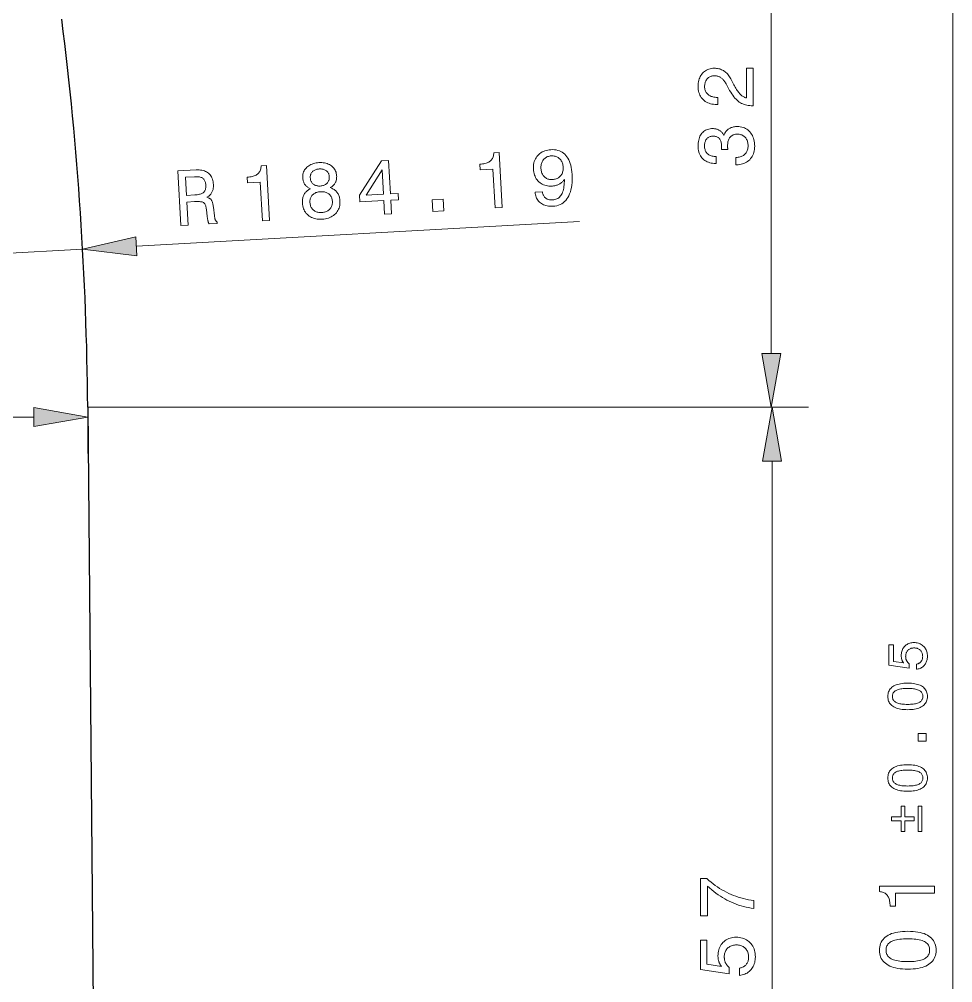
# Model space of a CAD drawing. Extents: x 0 to 297, y 0 to 529.
# Drawn here: x 161.1 to 212.4, y 239.3 to 292.1 of the extents above; entities that cross this region are included whole.
import ezdxf

# ---------------------------------------------------------------- set-up
doc = ezdxf.new("R2010")
doc.units = 0

msp = doc.modelspace()

# ---------------------------------------------------------------- linework, layer by layer
at = {"color": 7, "lineweight": 13}
for p, q in [((212.369, 149.806), (212.369, 344.897)), ((202.412, 273.806), (202.412, 299.897)), ((167.565, 279.691), (191.885, 281.052)), ((164.896, 270.852), (204.45, 270.852)), ((164.896, 270.852), (204.412, 270.852)), ((135.25, 270.311), (161.941, 270.311)), ((202.45, 216.806), (202.45, 267.897))]:
    msp.add_line(p, q, dxfattribs=at)
at = {"color": 7, "lineweight": 13, "ltscale": 0.25}
msp.add_line((154.631, 278.967), (164.615, 279.526), dxfattribs=at)
at = {"color": 7, "lineweight": 13, "ltscale": 0.063522}
msp.add_line((164.896, 270.852), (164.896, 268.311), dxfattribs=at)
at = {"color": 7, "lineweight": 30}
msp.add_line((164.896, 270.852), (165.396, 213.852), dxfattribs=at)
at = {"color": 7, "lineweight": 13}
for points in [[(201.412, 287.397), (201.399, 287.397), (201.312, 287.399), (201.227, 287.405), (201.145, 287.416), (201.067, 287.43), (200.991, 287.449), (200.918, 287.472), (200.848, 287.498), (200.781, 287.529), (200.717, 287.565), (200.656, 287.604), (200.596, 287.648), (200.537, 287.7), (200.477, 287.758), (200.418, 287.822), (200.359, 287.894), (200.3, 287.972), (200.241, 288.056), (200.182, 288.148), (200.123, 288.245), (200.065, 288.35), (199.925, 288.605), (199.9, 288.65), (199.874, 288.692), (199.848, 288.732), (199.821, 288.769), (199.793, 288.804), (199.765, 288.836), (199.736, 288.866), (199.707, 288.893), (199.677, 288.918), (199.646, 288.94), (199.615, 288.96), (199.582, 288.978), (199.548, 288.994), (199.513, 289.008), (199.478, 289.019), (199.441, 289.029), (199.403, 289.036), (199.364, 289.042), (199.324, 289.045), (199.282, 289.046), (199.236, 289.044), (199.191, 289.039), (199.148, 289.031), (199.106, 289.02), (199.067, 289.005), (199.03, 288.987), (198.994, 288.966), (198.96, 288.941), (198.928, 288.913), (198.898, 288.882), (198.87, 288.849), (198.845, 288.813), (198.823, 288.774), (198.804, 288.734), (198.788, 288.691), (198.775, 288.647), (198.764, 288.599), (198.757, 288.55), (198.753, 288.499), (198.751, 288.445), (198.753, 288.392), (198.759, 288.341), (198.768, 288.292), (198.781, 288.246), (198.797, 288.202), (198.818, 288.16), (198.842, 288.121), (198.87, 288.083), (198.901, 288.049), (198.937, 288.016), (198.975, 287.986), (199.016, 287.959), (199.06, 287.936), (199.107, 287.915), (199.157, 287.898), (199.209, 287.884), (199.265, 287.873), (199.323, 287.865), (199.383, 287.86), (199.447, 287.859), (199.483, 287.859), (199.483, 287.467), (199.422, 287.467), (199.329, 287.469), (199.24, 287.478), (199.155, 287.491), (199.074, 287.51), (198.996, 287.534), (198.923, 287.564), (198.854, 287.599), (198.789, 287.639), (198.727, 287.685), (198.67, 287.737), (198.617, 287.792), (198.57, 287.852), (198.529, 287.916), (198.493, 287.983), (198.462, 288.054), (198.437, 288.129), (198.418, 288.208), (198.404, 288.291), (198.395, 288.378), (198.393, 288.468), (198.395, 288.555), (198.403, 288.638), (198.415, 288.719), (198.432, 288.795), (198.454, 288.868), (198.482, 288.938), (198.514, 289.005), (198.551, 289.068), (198.592, 289.128), (198.639, 289.184), (198.69, 289.236), (198.744, 289.282), (198.801, 289.323), (198.861, 289.359), (198.924, 289.389), (198.991, 289.413), (199.06, 289.432), (199.133, 289.446), (199.208, 289.454), (199.287, 289.457), (199.348, 289.455), (199.407, 289.451), (199.466, 289.443), (199.522, 289.431), (199.577, 289.417), (199.631, 289.399), (199.683, 289.378), (199.733, 289.354), (199.782, 289.327), (199.829, 289.297), (199.875, 289.263), (199.92, 289.226), (199.964, 289.185), (200.006, 289.142), (200.047, 289.094), (200.087, 289.044), (200.125, 288.99), (200.162, 288.932), (200.198, 288.872), (200.233, 288.808), (200.362, 288.555), (200.399, 288.485), (200.435, 288.419), (200.471, 288.357), (200.506, 288.299), (200.54, 288.245), (200.574, 288.195), (200.607, 288.15), (200.639, 288.108), (200.67, 288.07), (200.701, 288.037), (200.732, 288.007), (200.763, 287.978), (200.796, 287.952), (200.828, 287.928), (200.862, 287.907), (200.896, 287.887), (200.931, 287.869), (200.967, 287.854), (201.003, 287.841), (201.041, 287.829), (201.041, 289.457), (201.412, 289.457)], [(200.471, 284.163), (200.471, 284.562), (200.533, 284.565), (200.592, 284.571), (200.648, 284.58), (200.702, 284.592), (200.752, 284.608), (200.8, 284.627), (200.844, 284.65), (200.886, 284.675), (200.925, 284.704), (200.962, 284.736), (200.995, 284.77), (201.024, 284.808), (201.05, 284.848), (201.073, 284.891), (201.092, 284.937), (201.108, 284.985), (201.12, 285.036), (201.129, 285.089), (201.134, 285.146), (201.135, 285.205), (201.134, 285.262), (201.129, 285.318), (201.121, 285.37), (201.11, 285.421), (201.096, 285.468), (201.079, 285.514), (201.058, 285.556), (201.034, 285.597), (201.007, 285.634), (200.977, 285.669), (200.945, 285.702), (200.909, 285.731), (200.872, 285.756), (200.832, 285.778), (200.79, 285.797), (200.745, 285.812), (200.698, 285.824), (200.649, 285.832), (200.597, 285.838), (200.543, 285.839), (200.494, 285.838), (200.447, 285.833), (200.403, 285.824), (200.36, 285.812), (200.32, 285.797), (200.282, 285.779), (200.246, 285.757), (200.213, 285.732), (200.181, 285.703), (200.152, 285.672), (200.125, 285.637), (200.102, 285.599), (200.081, 285.559), (200.062, 285.516), (200.047, 285.47), (200.034, 285.422), (200.024, 285.37), (200.017, 285.316), (200.013, 285.26), (200.012, 285.2), (200.012, 285.192), (200.012, 285.183), (200.012, 285.175), (200.012, 285.166), (200.012, 285.157), (200.013, 285.148), (200.013, 285.139), (200.013, 285.13), (200.014, 285.121), (200.014, 285.112), (200.014, 285.102), (200.015, 285.092), (200.015, 285.081), (200.016, 285.07), (200.017, 285.058), (200.017, 285.046), (200.018, 285.032), (200.019, 285.019), (200.019, 285.004), (200.02, 284.99), (199.681, 284.99), (199.681, 284.999), (199.682, 285.008), (199.682, 285.017), (199.682, 285.026), (199.683, 285.035), (199.683, 285.044), (199.683, 285.052), (199.684, 285.061), (199.684, 285.07), (199.684, 285.078), (199.684, 285.087), (199.684, 285.095), (199.685, 285.103), (199.685, 285.111), (199.685, 285.119), (199.685, 285.126), (199.685, 285.134), (199.685, 285.142), (199.685, 285.149), (199.685, 285.156), (199.684, 285.213), (199.68, 285.266), (199.675, 285.317), (199.667, 285.365), (199.656, 285.409), (199.644, 285.451), (199.629, 285.49), (199.612, 285.525), (199.592, 285.558), (199.57, 285.587), (199.546, 285.614), (199.519, 285.638), (199.49, 285.659), (199.459, 285.677), (199.425, 285.692), (199.389, 285.705), (199.35, 285.715), (199.309, 285.722), (199.265, 285.726), (199.219, 285.727), (199.175, 285.726), (199.132, 285.722), (199.092, 285.715), (199.054, 285.706), (199.018, 285.693), (198.984, 285.679), (198.952, 285.661), (198.922, 285.64), (198.895, 285.617), (198.869, 285.591), (198.846, 285.563), (198.825, 285.532), (198.807, 285.499), (198.791, 285.464), (198.777, 285.426), (198.766, 285.385), (198.758, 285.343), (198.752, 285.298), (198.748, 285.25), (198.747, 285.2), (198.749, 285.144), (198.753, 285.091), (198.761, 285.041), (198.773, 284.993), (198.787, 284.948), (198.805, 284.906), (198.826, 284.867), (198.851, 284.83), (198.878, 284.796), (198.909, 284.765), (198.943, 284.737), (198.98, 284.712), (199.02, 284.689), (199.063, 284.67), (199.109, 284.654), (199.159, 284.64), (199.211, 284.63), (199.266, 284.622), (199.324, 284.618), (199.386, 284.616), (199.386, 284.233), (199.356, 284.233), (199.27, 284.235), (199.187, 284.243), (199.108, 284.256), (199.032, 284.274), (198.96, 284.297), (198.892, 284.325), (198.827, 284.358), (198.766, 284.397), (198.708, 284.44), (198.654, 284.489), (198.604, 284.542), (198.56, 284.598), (198.521, 284.659), (198.487, 284.722), (198.458, 284.79), (198.435, 284.86), (198.416, 284.935), (198.403, 285.013), (198.395, 285.094), (198.393, 285.179), (198.395, 285.269), (198.401, 285.355), (198.412, 285.436), (198.427, 285.514), (198.446, 285.587), (198.469, 285.656), (198.497, 285.722), (198.529, 285.782), (198.565, 285.839), (198.606, 285.892), (198.65, 285.94), (198.698, 285.983), (198.749, 286.021), (198.803, 286.054), (198.861, 286.082), (198.922, 286.104), (198.986, 286.122), (199.054, 286.135), (199.126, 286.142), (199.2, 286.145), (199.243, 286.144), (199.284, 286.141), (199.325, 286.136), (199.364, 286.13), (199.401, 286.121), (199.438, 286.11), (199.473, 286.098), (199.507, 286.083), (199.54, 286.067), (199.571, 286.049), (199.601, 286.029), (199.63, 286.007), (199.657, 285.983), (199.683, 285.958), (199.707, 285.93), (199.729, 285.901), (199.751, 285.87), (199.77, 285.837), (199.788, 285.802), (199.805, 285.765), (199.824, 285.813), (199.845, 285.858), (199.867, 285.9), (199.892, 285.941), (199.919, 285.979), (199.947, 286.014), (199.978, 286.048), (200.01, 286.078), (200.045, 286.107), (200.081, 286.133), (200.12, 286.157), (200.16, 286.178), (200.202, 286.197), (200.245, 286.214), (200.291, 286.227), (200.338, 286.239), (200.386, 286.247), (200.437, 286.254), (200.489, 286.257), (200.543, 286.259), (200.628, 286.256), (200.709, 286.247), (200.787, 286.232), (200.862, 286.212), (200.933, 286.185), (201, 286.152), (201.064, 286.114), (201.125, 286.07), (201.183, 286.02), (201.237, 285.964), (201.286, 285.903), (201.331, 285.838), (201.37, 285.769), (201.404, 285.696), (201.433, 285.62), (201.456, 285.54), (201.475, 285.455), (201.488, 285.367), (201.495, 285.275), (201.498, 285.179), (201.495, 285.088), (201.487, 285.001), (201.474, 284.918), (201.455, 284.838), (201.43, 284.762), (201.4, 284.69), (201.365, 284.622), (201.324, 284.557), (201.278, 284.496), (201.226, 284.439), (201.17, 284.387), (201.11, 284.34), (201.047, 284.298), (200.98, 284.263), (200.909, 284.232), (200.835, 284.207), (200.757, 284.188), (200.675, 284.174), (200.59, 284.166), (200.501, 284.163)], [(189.449, 282.66), (189.845, 282.682), (189.85, 282.639), (189.859, 282.597), (189.87, 282.557), (189.883, 282.52), (189.899, 282.484), (189.918, 282.451), (189.939, 282.42), (189.962, 282.391), (189.988, 282.364), (190.017, 282.339), (190.048, 282.317), (190.08, 282.297), (190.115, 282.28), (190.151, 282.266), (190.19, 282.254), (190.23, 282.245), (190.272, 282.238), (190.316, 282.235), (190.362, 282.233), (190.41, 282.235), (190.474, 282.241), (190.535, 282.253), (190.592, 282.269), (190.646, 282.291), (190.696, 282.318), (190.743, 282.35), (190.787, 282.388), (190.828, 282.43), (190.865, 282.478), (190.898, 282.531), (190.929, 282.59), (190.956, 282.653), (190.98, 282.723), (191, 282.797), (191.018, 282.878), (191.032, 282.963), (191.043, 283.054), (191.051, 283.151), (191.055, 283.253), (191.057, 283.36), (191.033, 283.327), (191.007, 283.295), (190.981, 283.265), (190.954, 283.236), (190.925, 283.208), (190.895, 283.183), (190.864, 283.158), (190.831, 283.136), (190.798, 283.115), (190.763, 283.095), (190.728, 283.077), (190.691, 283.06), (190.653, 283.046), (190.615, 283.033), (190.575, 283.021), (190.535, 283.011), (190.493, 283.003), (190.451, 282.996), (190.408, 282.991), (190.364, 282.988), (190.28, 282.986), (190.2, 282.99), (190.122, 282.999), (190.047, 283.014), (189.975, 283.035), (189.906, 283.061), (189.839, 283.093), (189.776, 283.13), (189.716, 283.173), (189.658, 283.222), (189.605, 283.275), (189.556, 283.333), (189.513, 283.394), (189.475, 283.458), (189.442, 283.527), (189.414, 283.599), (189.391, 283.675), (189.373, 283.755), (189.36, 283.839), (189.353, 283.926), (189.351, 284.014), (189.354, 284.099), (189.364, 284.181), (189.379, 284.26), (189.4, 284.336), (189.427, 284.409), (189.46, 284.478), (189.498, 284.545), (189.543, 284.609), (189.593, 284.669), (189.648, 284.725), (189.707, 284.776), (189.769, 284.822), (189.836, 284.862), (189.906, 284.896), (189.98, 284.926), (190.057, 284.95), (190.139, 284.968), (190.224, 284.981), (190.313, 284.989), (190.416, 284.991), (190.514, 284.986), (190.607, 284.973), (190.696, 284.952), (190.781, 284.924), (190.861, 284.888), (190.937, 284.845), (191.008, 284.794), (191.074, 284.736), (191.136, 284.67), (191.194, 284.597), (191.246, 284.517), (191.293, 284.43), (191.334, 284.337), (191.371, 284.237), (191.402, 284.13), (191.428, 284.016), (191.448, 283.896), (191.464, 283.769), (191.474, 283.635), (191.48, 283.477), (191.48, 283.325), (191.473, 283.181), (191.46, 283.044), (191.44, 282.914), (191.414, 282.791), (191.382, 282.675), (191.343, 282.566), (191.298, 282.465), (191.247, 282.37), (191.19, 282.284), (191.127, 282.205), (191.059, 282.136), (190.985, 282.075), (190.906, 282.022), (190.821, 281.977), (190.73, 281.942), (190.634, 281.914), (190.533, 281.896), (190.426, 281.885), (190.342, 281.883), (190.262, 281.885), (190.185, 281.892), (190.111, 281.904), (190.04, 281.92), (189.973, 281.941), (189.909, 281.967), (189.848, 281.997), (189.79, 282.033), (189.735, 282.072), (189.685, 282.116), (189.639, 282.163), (189.598, 282.214), (189.562, 282.268), (189.531, 282.325), (189.505, 282.385), (189.483, 282.449), (189.467, 282.516), (189.456, 282.587)], [(187.255, 281.794), (187.136, 283.924), (186.437, 283.885), (186.42, 284.191), (186.495, 284.197), (186.566, 284.206), (186.632, 284.218), (186.695, 284.232), (186.753, 284.248), (186.808, 284.267), (186.858, 284.288), (186.904, 284.311), (186.946, 284.337), (186.984, 284.365), (187.019, 284.396), (187.05, 284.429), (187.078, 284.467), (187.103, 284.507), (187.124, 284.55), (187.143, 284.597), (187.158, 284.646), (187.17, 284.699), (187.179, 284.755), (187.185, 284.814), (187.478, 284.83), (187.646, 281.816)], [(189.769, 283.954), (189.774, 283.897), (189.782, 283.842), (189.793, 283.791), (189.807, 283.741), (189.824, 283.695), (189.844, 283.65), (189.868, 283.609), (189.894, 283.569), (189.924, 283.533), (189.956, 283.498), (189.991, 283.467), (190.028, 283.44), (190.067, 283.416), (190.108, 283.395), (190.151, 283.379), (190.195, 283.365), (190.242, 283.356), (190.29, 283.35), (190.34, 283.347), (190.392, 283.349), (190.45, 283.354), (190.505, 283.362), (190.557, 283.373), (190.606, 283.388), (190.653, 283.406), (190.697, 283.428), (190.738, 283.452), (190.776, 283.48), (190.812, 283.512), (190.845, 283.546), (190.874, 283.583), (190.901, 283.623), (190.924, 283.665), (190.943, 283.71), (190.959, 283.756), (190.971, 283.806), (190.98, 283.857), (190.985, 283.911), (190.987, 283.967), (190.986, 284.026), (190.981, 284.085), (190.973, 284.141), (190.961, 284.195), (190.947, 284.245), (190.929, 284.294), (190.908, 284.339), (190.883, 284.382), (190.856, 284.423), (190.825, 284.46), (190.792, 284.495), (190.755, 284.527), (190.716, 284.555), (190.676, 284.58), (190.633, 284.601), (190.588, 284.618), (190.541, 284.631), (190.492, 284.641), (190.441, 284.647), (190.388, 284.649), (190.332, 284.648), (190.279, 284.643), (190.229, 284.635), (190.181, 284.623), (190.135, 284.608), (190.091, 284.589), (190.05, 284.567), (190.011, 284.541), (189.974, 284.511), (189.94, 284.478), (189.908, 284.442), (189.878, 284.402), (189.853, 284.361), (189.83, 284.317), (189.811, 284.272), (189.796, 284.224), (189.783, 284.174), (189.775, 284.122), (189.769, 284.068), (189.768, 284.012)], [(174.482, 281.08), (174.363, 283.21), (173.664, 283.171), (173.647, 283.476), (173.722, 283.483), (173.793, 283.492), (173.86, 283.503), (173.922, 283.517), (173.981, 283.533), (174.035, 283.552), (174.085, 283.573), (174.132, 283.596), (174.174, 283.622), (174.212, 283.65), (174.246, 283.681), (174.277, 283.715), (174.305, 283.752), (174.33, 283.792), (174.352, 283.835), (174.37, 283.882), (174.386, 283.932), (174.398, 283.984), (174.407, 284.04), (174.412, 284.099), (174.705, 284.116), (174.874, 281.102)], [(177.126, 282.845), (177.087, 282.862), (177.049, 282.88), (177.013, 282.899), (176.979, 282.92), (176.947, 282.942), (176.917, 282.966), (176.889, 282.991), (176.863, 283.017), (176.838, 283.045), (176.816, 283.075), (176.795, 283.105), (176.776, 283.138), (176.76, 283.172), (176.745, 283.207), (176.732, 283.244), (176.721, 283.283), (176.711, 283.323), (176.704, 283.364), (176.699, 283.408), (176.695, 283.452), (176.694, 283.52), (176.698, 283.585), (176.708, 283.648), (176.722, 283.708), (176.742, 283.767), (176.768, 283.823), (176.798, 283.877), (176.834, 283.928), (176.875, 283.977), (176.922, 284.024), (176.973, 284.068), (177.027, 284.108), (177.085, 284.143), (177.146, 284.175), (177.21, 284.202), (177.278, 284.225), (177.349, 284.244), (177.423, 284.259), (177.501, 284.27), (177.582, 284.277), (177.664, 284.279), (177.743, 284.277), (177.819, 284.271), (177.892, 284.26), (177.962, 284.244), (178.029, 284.224), (178.093, 284.2), (178.154, 284.171), (178.212, 284.138), (178.267, 284.1), (178.318, 284.058), (178.364, 284.014), (178.405, 283.967), (178.441, 283.917), (178.473, 283.864), (178.499, 283.808), (178.52, 283.749), (178.536, 283.688), (178.548, 283.623), (178.554, 283.556), (178.556, 283.511), (178.555, 283.467), (178.553, 283.425), (178.548, 283.384), (178.542, 283.344), (178.533, 283.305), (178.522, 283.268), (178.51, 283.233), (178.495, 283.198), (178.479, 283.166), (178.46, 283.134), (178.439, 283.104), (178.416, 283.074), (178.391, 283.046), (178.364, 283.02), (178.334, 282.994), (178.303, 282.97), (178.269, 282.947), (178.233, 282.925), (178.196, 282.905), (178.245, 282.888), (178.292, 282.869), (178.336, 282.848), (178.378, 282.825), (178.418, 282.8), (178.456, 282.772), (178.491, 282.743), (178.524, 282.711), (178.555, 282.677), (178.583, 282.641), (178.609, 282.604), (178.633, 282.564), (178.654, 282.522), (178.672, 282.479), (178.689, 282.434), (178.703, 282.386), (178.714, 282.337), (178.723, 282.286), (178.73, 282.234), (178.734, 282.179), (178.736, 282.094), (178.733, 282.013), (178.723, 281.934), (178.708, 281.859), (178.686, 281.787), (178.66, 281.719), (178.627, 281.653), (178.588, 281.59), (178.544, 281.531), (178.494, 281.475), (178.439, 281.423), (178.38, 281.376), (178.317, 281.334), (178.249, 281.297), (178.177, 281.264), (178.101, 281.237), (178.021, 281.214), (177.937, 281.197), (177.849, 281.184), (177.756, 281.176), (177.663, 281.174), (177.574, 281.176), (177.488, 281.184), (177.406, 281.198), (177.328, 281.217), (177.253, 281.241), (177.182, 281.27), (177.114, 281.305), (177.05, 281.345), (176.99, 281.391), (176.934, 281.441), (176.884, 281.495), (176.839, 281.553), (176.799, 281.614), (176.765, 281.68), (176.736, 281.749), (176.712, 281.822), (176.694, 281.899), (176.681, 281.979), (176.674, 282.064), (176.672, 282.118), (176.673, 282.172), (176.676, 282.223), (176.682, 282.273), (176.691, 282.322), (176.702, 282.369), (176.716, 282.414), (176.732, 282.458), (176.751, 282.5), (176.773, 282.54), (176.797, 282.579), (176.824, 282.616), (176.853, 282.651), (176.884, 282.684), (176.918, 282.716), (176.955, 282.745), (176.994, 282.773), (177.036, 282.799), (177.08, 282.823)], [(177.108, 283.441), (177.111, 283.399), (177.118, 283.359), (177.127, 283.321), (177.139, 283.284), (177.154, 283.25), (177.172, 283.217), (177.192, 283.186), (177.215, 283.157), (177.241, 283.13), (177.269, 283.104), (177.3, 283.081), (177.332, 283.061), (177.366, 283.043), (177.402, 283.028), (177.44, 283.016), (177.479, 283.006), (177.521, 282.999), (177.563, 282.995), (177.608, 282.994), (177.654, 282.995), (177.701, 282.999), (177.745, 283.005), (177.788, 283.014), (177.828, 283.026), (177.866, 283.039), (177.903, 283.056), (177.937, 283.075), (177.969, 283.096), (177.999, 283.12), (178.027, 283.147), (178.052, 283.175), (178.075, 283.205), (178.094, 283.237), (178.111, 283.27), (178.125, 283.304), (178.136, 283.34), (178.144, 283.378), (178.149, 283.417), (178.151, 283.458), (178.15, 283.5), (178.146, 283.542), (178.139, 283.582), (178.13, 283.62), (178.119, 283.656), (178.104, 283.69), (178.087, 283.722), (178.067, 283.752), (178.045, 283.78), (178.02, 283.806), (177.992, 283.83), (177.962, 283.852), (177.93, 283.871), (177.895, 283.887), (177.859, 283.901), (177.821, 283.913), (177.781, 283.922), (177.739, 283.928), (177.696, 283.932), (177.65, 283.933), (177.602, 283.932), (177.554, 283.928), (177.509, 283.921), (177.466, 283.913), (177.426, 283.902), (177.387, 283.889), (177.351, 283.873), (177.317, 283.855), (177.285, 283.835), (177.255, 283.812), (177.228, 283.787), (177.203, 283.76), (177.181, 283.731), (177.161, 283.701), (177.145, 283.669), (177.132, 283.635), (177.121, 283.6), (177.113, 283.563), (177.109, 283.524), (177.107, 283.484)], [(181.182, 281.454), (181.141, 282.195), (179.825, 282.122), (179.804, 282.501), (181.014, 284.382), (181.406, 284.404), (181.509, 282.562), (181.936, 282.586), (181.955, 282.241), (181.528, 282.217), (181.569, 281.476)], [(170.004, 280.829), (169.837, 283.82), (170.837, 283.876), (170.923, 283.879), (171.006, 283.877), (171.084, 283.87), (171.159, 283.859), (171.229, 283.843), (171.296, 283.823), (171.358, 283.798), (171.417, 283.769), (171.472, 283.735), (171.523, 283.696), (171.569, 283.653), (171.611, 283.605), (171.649, 283.554), (171.682, 283.498), (171.711, 283.438), (171.736, 283.374), (171.756, 283.305), (171.771, 283.232), (171.783, 283.155), (171.79, 283.074), (171.791, 283.026), (171.791, 282.979), (171.788, 282.933), (171.784, 282.888), (171.777, 282.846), (171.769, 282.804), (171.758, 282.764), (171.745, 282.725), (171.73, 282.688), (171.713, 282.652), (171.694, 282.617), (171.673, 282.584), (171.65, 282.553), (171.625, 282.523), (171.597, 282.494), (171.568, 282.467), (171.537, 282.442), (171.504, 282.418), (171.469, 282.395), (171.432, 282.374), (171.464, 282.365), (171.495, 282.355), (171.524, 282.344), (171.551, 282.331), (171.576, 282.317), (171.6, 282.301), (171.622, 282.285), (171.642, 282.266), (171.66, 282.247), (171.677, 282.226), (171.692, 282.203), (171.706, 282.177), (171.719, 282.147), (171.732, 282.114), (171.743, 282.077), (171.754, 282.037), (171.764, 281.994), (171.773, 281.947), (171.781, 281.897), (171.789, 281.843), (171.848, 281.359), (171.852, 281.328), (171.856, 281.299), (171.86, 281.272), (171.865, 281.247), (171.87, 281.223), (171.876, 281.201), (171.882, 281.18), (171.888, 281.162), (171.894, 281.145), (171.901, 281.129), (171.908, 281.115), (171.915, 281.102), (171.924, 281.09), (171.932, 281.078), (171.942, 281.067), (171.952, 281.057), (171.963, 281.047), (171.975, 281.038), (171.987, 281.03), (171.999, 281.023), (172.004, 280.941), (171.551, 280.916), (171.545, 280.925), (171.539, 280.936), (171.533, 280.948), (171.527, 280.961), (171.521, 280.975), (171.516, 280.989), (171.51, 281.005), (171.505, 281.022), (171.5, 281.039), (171.495, 281.058), (171.49, 281.078), (171.485, 281.099), (171.481, 281.122), (171.476, 281.146), (171.472, 281.171), (171.467, 281.197), (171.463, 281.225), (171.459, 281.255), (171.455, 281.285), (171.451, 281.318), (171.408, 281.704), (171.401, 281.76), (171.392, 281.812), (171.381, 281.86), (171.37, 281.904), (171.356, 281.943), (171.341, 281.978), (171.325, 282.01), (171.307, 282.036), (171.288, 282.059), (171.267, 282.078), (171.242, 282.093), (171.211, 282.107), (171.174, 282.118), (171.131, 282.127), (171.082, 282.134), (171.027, 282.139), (170.965, 282.142), (170.898, 282.142), (170.824, 282.141), (170.744, 282.137), (170.334, 282.114), (170.404, 280.851)], [(170.746, 283.504), (170.257, 283.476), (170.313, 282.481), (170.774, 282.506), (170.842, 282.511), (170.906, 282.518), (170.965, 282.528), (171.02, 282.539), (171.071, 282.552), (171.117, 282.567), (171.159, 282.585), (171.196, 282.604), (171.229, 282.626), (171.258, 282.65), (171.283, 282.676), (171.305, 282.705), (171.324, 282.737), (171.34, 282.772), (171.354, 282.81), (171.364, 282.85), (171.371, 282.894), (171.376, 282.941), (171.377, 282.99), (171.375, 283.043), (171.371, 283.094), (171.364, 283.142), (171.355, 283.188), (171.343, 283.229), (171.328, 283.268), (171.311, 283.304), (171.292, 283.336), (171.269, 283.366), (171.245, 283.392), (171.217, 283.415), (171.187, 283.435), (171.153, 283.453), (171.115, 283.468), (171.073, 283.48), (171.028, 283.491), (170.979, 283.498), (170.926, 283.503), (170.87, 283.506), (170.81, 283.506)], [(180.168, 282.487), (181.121, 282.541), (181.046, 283.881)], [(177.088, 282.095), (177.093, 282.042), (177.1, 281.991), (177.111, 281.942), (177.126, 281.896), (177.143, 281.853), (177.164, 281.812), (177.187, 281.773), (177.214, 281.737), (177.244, 281.703), (177.277, 281.672), (177.313, 281.644), (177.351, 281.619), (177.392, 281.597), (177.434, 281.579), (177.479, 281.564), (177.526, 281.552), (177.575, 281.544), (177.626, 281.539), (177.68, 281.537), (177.736, 281.538), (177.792, 281.543), (177.845, 281.551), (177.896, 281.562), (177.944, 281.575), (177.989, 281.592), (178.032, 281.612), (178.073, 281.635), (178.111, 281.661), (178.146, 281.69), (178.178, 281.722), (178.208, 281.757), (178.234, 281.794), (178.257, 281.833), (178.276, 281.874), (178.292, 281.917), (178.304, 281.962), (178.313, 282.01), (178.319, 282.059), (178.321, 282.111), (178.319, 282.164), (178.315, 282.214), (178.307, 282.262), (178.297, 282.307), (178.283, 282.35), (178.266, 282.39), (178.245, 282.428), (178.222, 282.464), (178.195, 282.498), (178.166, 282.529), (178.133, 282.558), (178.097, 282.584), (178.059, 282.608), (178.019, 282.628), (177.976, 282.645), (177.931, 282.659), (177.884, 282.669), (177.834, 282.677), (177.782, 282.681), (177.728, 282.683), (177.672, 282.681), (177.616, 282.677), (177.562, 282.669), (177.512, 282.659), (177.464, 282.646), (177.418, 282.63), (177.375, 282.611), (177.335, 282.589), (177.297, 282.565), (177.262, 282.538), (177.23, 282.508), (177.2, 282.475), (177.174, 282.441), (177.151, 282.404), (177.132, 282.366), (177.116, 282.326), (177.104, 282.284), (177.095, 282.239), (177.089, 282.193), (177.087, 282.145)], [(183.841, 281.603), (183.805, 282.245), (184.4, 282.279), (184.436, 281.637)], [(167.536, 280.211), (164.615, 279.526), (167.594, 279.171)], [(201.891, 273.806), (202.412, 270.852), (202.933, 273.806)], [(161.941, 269.79), (164.896, 270.311), (161.941, 270.832)], [(202.971, 267.897), (202.45, 270.852), (201.929, 267.897)], [(210.371, 256.478), (210.371, 256.758), (210.403, 256.764), (210.434, 256.772), (210.463, 256.781), (210.491, 256.792), (210.517, 256.805), (210.542, 256.819), (210.565, 256.836), (210.587, 256.853), (210.608, 256.873), (210.627, 256.895), (210.645, 256.917), (210.66, 256.942), (210.674, 256.967), (210.686, 256.993), (210.696, 257.021), (210.705, 257.05), (210.711, 257.081), (210.716, 257.112), (210.718, 257.145), (210.719, 257.179), (210.718, 257.22), (210.714, 257.26), (210.708, 257.298), (210.699, 257.334), (210.687, 257.369), (210.673, 257.402), (210.656, 257.434), (210.637, 257.463), (210.615, 257.492), (210.591, 257.518), (210.564, 257.542), (210.536, 257.564), (210.507, 257.584), (210.475, 257.6), (210.442, 257.614), (210.408, 257.626), (210.371, 257.635), (210.334, 257.641), (210.294, 257.645), (210.253, 257.646), (210.211, 257.645), (210.171, 257.641), (210.132, 257.635), (210.096, 257.626), (210.061, 257.615), (210.028, 257.601), (209.996, 257.584), (209.966, 257.565), (209.938, 257.544), (209.912, 257.52), (209.888, 257.493), (209.866, 257.465), (209.847, 257.436), (209.831, 257.404), (209.817, 257.371), (209.805, 257.336), (209.797, 257.299), (209.79, 257.261), (209.786, 257.221), (209.785, 257.179), (209.786, 257.154), (209.787, 257.131), (209.79, 257.107), (209.793, 257.084), (209.797, 257.062), (209.803, 257.039), (209.809, 257.018), (209.816, 256.996), (209.825, 256.976), (209.834, 256.955), (209.844, 256.935), (209.855, 256.916), (209.867, 256.897), (209.88, 256.878), (209.894, 256.86), (209.909, 256.843), (209.925, 256.826), (209.942, 256.81), (209.96, 256.794), (209.978, 256.779), (209.978, 256.538), (208.866, 256.703), (208.866, 257.825), (209.114, 257.825), (209.114, 256.906), (209.679, 256.822), (209.666, 256.837), (209.654, 256.853), (209.642, 256.869), (209.631, 256.886), (209.62, 256.904), (209.611, 256.922), (209.601, 256.94), (209.593, 256.959), (209.585, 256.979), (209.578, 256.999), (209.571, 257.02), (209.565, 257.041), (209.56, 257.063), (209.556, 257.084), (209.552, 257.107), (209.549, 257.129), (209.546, 257.152), (209.544, 257.175), (209.543, 257.199), (209.543, 257.223), (209.545, 257.286), (209.551, 257.347), (209.56, 257.405), (209.574, 257.461), (209.591, 257.515), (209.612, 257.565), (209.637, 257.614), (209.666, 257.659), (209.699, 257.702), (209.735, 257.743), (209.775, 257.781), (209.816, 257.814), (209.861, 257.844), (209.908, 257.869), (209.957, 257.891), (210.008, 257.909), (210.062, 257.922), (210.118, 257.932), (210.177, 257.938), (210.238, 257.94), (210.303, 257.938), (210.365, 257.932), (210.425, 257.921), (210.483, 257.907), (210.537, 257.888), (210.59, 257.865), (210.64, 257.838), (210.687, 257.807), (210.732, 257.771), (210.774, 257.731), (210.813, 257.688), (210.848, 257.643), (210.879, 257.595), (210.905, 257.544), (210.928, 257.491), (210.946, 257.435), (210.961, 257.377), (210.971, 257.316), (210.977, 257.253), (210.979, 257.188), (210.977, 257.129), (210.972, 257.073), (210.964, 257.019), (210.952, 256.966), (210.937, 256.916), (210.919, 256.868), (210.897, 256.822), (210.872, 256.778), (210.843, 256.735), (210.812, 256.695), (210.777, 256.658), (210.74, 256.624), (210.702, 256.594), (210.661, 256.567), (210.618, 256.543), (210.573, 256.523), (210.525, 256.507), (210.476, 256.493), (210.425, 256.484)], [(209.894, 254.26), (209.79, 254.261), (209.691, 254.267), (209.598, 254.276), (209.509, 254.289), (209.425, 254.306), (209.347, 254.327), (209.273, 254.351), (209.205, 254.379), (209.142, 254.41), (209.083, 254.446), (209.031, 254.484), (208.983, 254.527), (208.942, 254.572), (208.905, 254.621), (208.875, 254.674), (208.85, 254.73), (208.83, 254.789), (208.816, 254.852), (208.808, 254.918), (208.805, 254.987), (208.808, 255.057), (208.816, 255.124), (208.83, 255.187), (208.849, 255.246), (208.874, 255.302), (208.905, 255.355), (208.94, 255.404), (208.982, 255.449), (209.029, 255.491), (209.081, 255.53), (209.139, 255.564), (209.202, 255.596), (209.27, 255.623), (209.344, 255.647), (209.422, 255.667), (209.506, 255.684), (209.596, 255.697), (209.69, 255.706), (209.79, 255.711), (209.894, 255.713), (209.999, 255.711), (210.098, 255.706), (210.192, 255.697), (210.281, 255.684), (210.365, 255.667), (210.443, 255.647), (210.516, 255.623), (210.584, 255.596), (210.647, 255.564), (210.705, 255.53), (210.757, 255.491), (210.803, 255.449), (210.845, 255.404), (210.88, 255.355), (210.91, 255.302), (210.935, 255.246), (210.954, 255.187), (210.968, 255.124), (210.976, 255.057), (210.979, 254.987), (210.976, 254.918), (210.968, 254.852), (210.954, 254.789), (210.935, 254.73), (210.91, 254.674), (210.88, 254.621), (210.844, 254.572), (210.802, 254.527), (210.755, 254.484), (210.703, 254.446), (210.645, 254.41), (210.582, 254.379), (210.514, 254.351), (210.441, 254.327), (210.363, 254.306), (210.279, 254.289), (210.191, 254.276), (210.097, 254.267), (209.998, 254.261)], [(209.894, 254.549), (209.979, 254.55), (210.059, 254.553), (210.134, 254.558), (210.204, 254.566), (210.27, 254.575), (210.331, 254.587), (210.388, 254.601), (210.44, 254.617), (210.487, 254.635), (210.53, 254.655), (210.568, 254.678), (210.602, 254.702), (210.632, 254.73), (210.659, 254.759), (210.681, 254.791), (210.699, 254.826), (210.713, 254.862), (210.723, 254.902), (210.729, 254.943), (210.731, 254.987), (210.729, 255.031), (210.723, 255.073), (210.713, 255.112), (210.699, 255.149), (210.681, 255.184), (210.659, 255.216), (210.633, 255.245), (210.604, 255.272), (210.57, 255.296), (210.532, 255.318), (210.49, 255.338), (210.443, 255.356), (210.391, 255.372), (210.334, 255.385), (210.273, 255.396), (210.207, 255.406), (210.136, 255.413), (210.06, 255.418), (209.98, 255.421), (209.894, 255.423), (209.809, 255.421), (209.728, 255.418), (209.652, 255.413), (209.581, 255.406), (209.515, 255.396), (209.453, 255.385), (209.397, 255.372), (209.345, 255.356), (209.298, 255.338), (209.255, 255.318), (209.217, 255.296), (209.184, 255.272), (209.154, 255.245), (209.128, 255.216), (209.106, 255.184), (209.088, 255.149), (209.074, 255.112), (209.064, 255.073), (209.058, 255.031), (209.056, 254.987), (209.058, 254.943), (209.064, 254.902), (209.074, 254.862), (209.088, 254.826), (209.106, 254.791), (209.129, 254.759), (209.155, 254.73), (209.185, 254.702), (209.219, 254.678), (209.258, 254.655), (209.3, 254.635), (209.347, 254.617), (209.399, 254.601), (209.456, 254.587), (209.517, 254.575), (209.583, 254.566), (209.654, 254.558), (209.73, 254.553), (209.81, 254.55)], [(210.919, 252.54), (210.468, 252.54), (210.468, 252.958), (210.919, 252.958)], [(209.894, 249.782), (209.79, 249.784), (209.691, 249.79), (209.598, 249.799), (209.509, 249.812), (209.425, 249.829), (209.347, 249.849), (209.273, 249.873), (209.205, 249.901), (209.142, 249.933), (209.083, 249.968), (209.031, 250.007), (208.983, 250.049), (208.942, 250.095), (208.905, 250.144), (208.875, 250.196), (208.85, 250.252), (208.83, 250.312), (208.816, 250.374), (208.808, 250.44), (208.805, 250.51), (208.808, 250.58), (208.816, 250.646), (208.83, 250.709), (208.849, 250.769), (208.874, 250.825), (208.905, 250.877), (208.94, 250.926), (208.982, 250.972), (209.029, 251.014), (209.081, 251.052), (209.139, 251.087), (209.202, 251.118), (209.27, 251.146), (209.344, 251.17), (209.422, 251.19), (209.506, 251.206), (209.596, 251.219), (209.69, 251.228), (209.79, 251.234), (209.894, 251.236), (209.999, 251.234), (210.098, 251.228), (210.192, 251.219), (210.281, 251.206), (210.365, 251.19), (210.443, 251.17), (210.516, 251.146), (210.584, 251.118), (210.647, 251.087), (210.705, 251.052), (210.757, 251.014), (210.803, 250.972), (210.845, 250.926), (210.88, 250.877), (210.91, 250.825), (210.935, 250.769), (210.954, 250.709), (210.968, 250.646), (210.976, 250.58), (210.979, 250.51), (210.976, 250.44), (210.968, 250.374), (210.954, 250.312), (210.935, 250.252), (210.91, 250.196), (210.88, 250.144), (210.844, 250.095), (210.802, 250.049), (210.755, 250.007), (210.703, 249.968), (210.645, 249.933), (210.582, 249.901), (210.514, 249.873), (210.441, 249.849), (210.363, 249.829), (210.279, 249.812), (210.191, 249.799), (210.097, 249.79), (209.998, 249.784)], [(209.894, 250.071), (209.979, 250.072), (210.059, 250.076), (210.134, 250.081), (210.204, 250.088), (210.27, 250.098), (210.331, 250.11), (210.388, 250.123), (210.44, 250.139), (210.487, 250.157), (210.53, 250.178), (210.568, 250.2), (210.602, 250.225), (210.632, 250.252), (210.659, 250.282), (210.681, 250.314), (210.699, 250.348), (210.713, 250.385), (210.723, 250.424), (210.729, 250.466), (210.731, 250.51), (210.729, 250.554), (210.723, 250.596), (210.713, 250.635), (210.699, 250.672), (210.681, 250.706), (210.659, 250.738), (210.633, 250.768), (210.604, 250.794), (210.57, 250.819), (210.532, 250.841), (210.49, 250.861), (210.443, 250.878), (210.391, 250.894), (210.334, 250.908), (210.273, 250.919), (210.207, 250.928), (210.136, 250.936), (210.06, 250.941), (209.98, 250.944), (209.894, 250.945), (209.809, 250.944), (209.728, 250.941), (209.652, 250.936), (209.581, 250.928), (209.515, 250.919), (209.453, 250.908), (209.397, 250.894), (209.345, 250.878), (209.298, 250.861), (209.255, 250.841), (209.217, 250.819), (209.184, 250.794), (209.154, 250.768), (209.128, 250.738), (209.106, 250.706), (209.088, 250.672), (209.074, 250.635), (209.064, 250.596), (209.058, 250.554), (209.056, 250.51), (209.058, 250.466), (209.064, 250.424), (209.074, 250.385), (209.088, 250.348), (209.106, 250.314), (209.129, 250.282), (209.155, 250.252), (209.185, 250.225), (209.219, 250.2), (209.258, 250.178), (209.3, 250.157), (209.347, 250.139), (209.399, 250.123), (209.456, 250.11), (209.517, 250.098), (209.583, 250.088), (209.654, 250.081), (209.73, 250.076), (209.81, 250.072)], [(210.26, 248.166), (209.736, 248.166), (209.736, 247.567), (209.531, 247.567), (209.531, 248.166), (209.012, 248.166), (209.012, 248.374), (209.531, 248.374), (209.531, 248.973), (209.736, 248.973), (209.736, 248.374), (210.26, 248.374)], [(210.465, 247.567), (210.465, 248.973), (210.674, 248.973), (210.674, 247.567)], [(201.45, 243.35), (201.306, 243.372), (201.164, 243.397), (201.025, 243.427), (200.887, 243.461), (200.752, 243.498), (200.618, 243.54), (200.486, 243.586), (200.357, 243.636), (200.229, 243.69), (200.104, 243.748), (199.979, 243.81), (199.857, 243.877), (199.735, 243.949), (199.614, 244.025), (199.494, 244.106), (199.375, 244.191), (199.258, 244.282), (199.141, 244.376), (199.026, 244.476), (198.911, 244.58), (198.911, 242.939), (198.517, 242.939), (198.517, 244.995), (198.876, 244.995), (198.988, 244.895), (199.102, 244.798), (199.217, 244.706), (199.334, 244.619), (199.453, 244.535), (199.574, 244.456), (199.696, 244.381), (199.82, 244.31), (199.946, 244.243), (200.073, 244.181), (200.202, 244.123), (200.333, 244.069), (200.466, 244.019), (200.601, 243.973), (200.738, 243.932), (200.876, 243.894), (201.017, 243.861), (201.159, 243.832), (201.303, 243.807), (201.45, 243.787)], [(211.369, 244.183), (209.235, 244.183), (209.235, 243.483), (208.929, 243.483), (208.927, 243.558), (208.922, 243.629), (208.914, 243.696), (208.904, 243.76), (208.891, 243.819), (208.875, 243.874), (208.857, 243.926), (208.836, 243.973), (208.813, 244.017), (208.787, 244.056), (208.758, 244.092), (208.726, 244.125), (208.691, 244.155), (208.652, 244.182), (208.61, 244.206), (208.564, 244.228), (208.516, 244.246), (208.464, 244.261), (208.408, 244.273), (208.35, 244.282), (208.35, 244.575), (211.369, 244.575)], [(200.667, 239.682), (200.667, 240.083), (200.713, 240.091), (200.757, 240.102), (200.799, 240.115), (200.838, 240.131), (200.876, 240.149), (200.911, 240.17), (200.945, 240.193), (200.976, 240.219), (201.006, 240.247), (201.033, 240.278), (201.058, 240.31), (201.081, 240.345), (201.1, 240.381), (201.118, 240.419), (201.132, 240.459), (201.144, 240.5), (201.153, 240.543), (201.16, 240.588), (201.164, 240.635), (201.165, 240.684), (201.163, 240.743), (201.158, 240.799), (201.149, 240.854), (201.136, 240.906), (201.119, 240.956), (201.099, 241.003), (201.075, 241.048), (201.048, 241.09), (201.016, 241.131), (200.982, 241.168), (200.944, 241.203), (200.904, 241.234), (200.861, 241.262), (200.816, 241.286), (200.769, 241.306), (200.72, 241.323), (200.668, 241.335), (200.614, 241.345), (200.558, 241.35), (200.499, 241.352), (200.439, 241.35), (200.382, 241.345), (200.327, 241.336), (200.274, 241.323), (200.224, 241.307), (200.177, 241.287), (200.132, 241.263), (200.089, 241.236), (200.049, 241.205), (200.012, 241.171), (199.977, 241.133), (199.947, 241.093), (199.919, 241.051), (199.896, 241.006), (199.876, 240.958), (199.86, 240.908), (199.847, 240.856), (199.838, 240.801), (199.832, 240.743), (199.831, 240.684), (199.831, 240.649), (199.833, 240.615), (199.837, 240.581), (199.842, 240.548), (199.848, 240.516), (199.856, 240.485), (199.865, 240.454), (199.875, 240.423), (199.887, 240.393), (199.9, 240.364), (199.915, 240.336), (199.931, 240.308), (199.948, 240.281), (199.967, 240.255), (199.987, 240.229), (200.008, 240.204), (200.031, 240.18), (200.055, 240.157), (200.08, 240.134), (200.107, 240.112), (200.107, 239.769), (198.517, 240.005), (198.517, 241.607), (198.871, 241.607), (198.871, 240.294), (199.679, 240.173), (199.66, 240.195), (199.643, 240.218), (199.626, 240.241), (199.61, 240.266), (199.595, 240.291), (199.581, 240.316), (199.568, 240.343), (199.556, 240.37), (199.545, 240.398), (199.534, 240.427), (199.525, 240.457), (199.516, 240.487), (199.509, 240.518), (199.503, 240.549), (199.497, 240.581), (199.493, 240.613), (199.489, 240.645), (199.487, 240.679), (199.485, 240.712), (199.485, 240.747), (199.488, 240.837), (199.496, 240.924), (199.509, 241.008), (199.529, 241.087), (199.553, 241.163), (199.583, 241.236), (199.619, 241.305), (199.66, 241.37), (199.707, 241.432), (199.759, 241.49), (199.815, 241.543), (199.875, 241.591), (199.939, 241.633), (200.005, 241.67), (200.076, 241.701), (200.149, 241.726), (200.226, 241.746), (200.307, 241.76), (200.39, 241.769), (200.478, 241.771), (200.57, 241.768), (200.659, 241.759), (200.745, 241.745), (200.827, 241.724), (200.905, 241.697), (200.98, 241.664), (201.051, 241.625), (201.119, 241.58), (201.183, 241.53), (201.243, 241.473), (201.299, 241.412), (201.349, 241.347), (201.392, 241.278), (201.431, 241.206), (201.463, 241.13), (201.489, 241.05), (201.51, 240.967), (201.524, 240.88), (201.533, 240.79), (201.536, 240.696), (201.534, 240.613), (201.527, 240.532), (201.515, 240.455), (201.498, 240.38), (201.476, 240.309), (201.45, 240.24), (201.419, 240.174), (201.383, 240.111), (201.342, 240.05), (201.297, 239.993), (201.247, 239.94), (201.195, 239.891), (201.14, 239.848), (201.081, 239.809), (201.02, 239.776), (200.955, 239.747), (200.888, 239.723), (200.817, 239.705), (200.744, 239.691)], [(209.905, 240.021), (209.757, 240.024), (209.616, 240.032), (209.482, 240.045), (209.355, 240.064), (209.235, 240.088), (209.123, 240.117), (209.018, 240.151), (208.92, 240.191), (208.83, 240.236), (208.747, 240.287), (208.671, 240.342), (208.604, 240.403), (208.544, 240.468), (208.493, 240.538), (208.449, 240.613), (208.413, 240.693), (208.385, 240.777), (208.365, 240.867), (208.354, 240.961), (208.35, 241.06), (208.353, 241.16), (208.365, 241.255), (208.385, 241.345), (208.413, 241.43), (208.448, 241.51), (208.491, 241.585), (208.543, 241.655), (208.602, 241.72), (208.669, 241.78), (208.744, 241.835), (208.826, 241.885), (208.916, 241.93), (209.014, 241.969), (209.119, 242.003), (209.231, 242.032), (209.351, 242.056), (209.479, 242.074), (209.613, 242.087), (209.756, 242.095), (209.905, 242.098), (210.055, 242.095), (210.197, 242.087), (210.331, 242.074), (210.458, 242.056), (210.577, 242.032), (210.689, 242.003), (210.794, 241.969), (210.891, 241.93), (210.981, 241.885), (211.063, 241.835), (211.137, 241.78), (211.204, 241.72), (211.263, 241.655), (211.314, 241.585), (211.357, 241.51), (211.392, 241.43), (211.42, 241.345), (211.439, 241.255), (211.451, 241.16), (211.455, 241.06), (211.451, 240.961), (211.439, 240.867), (211.419, 240.777), (211.392, 240.693), (211.356, 240.613), (211.313, 240.538), (211.262, 240.468), (211.203, 240.403), (211.136, 240.342), (211.061, 240.287), (210.978, 240.236), (210.888, 240.191), (210.791, 240.151), (210.687, 240.117), (210.575, 240.088), (210.456, 240.064), (210.329, 240.045), (210.195, 240.032), (210.054, 240.024)], [(209.905, 240.434), (210.026, 240.436), (210.14, 240.44), (210.247, 240.448), (210.348, 240.459), (210.442, 240.472), (210.53, 240.489), (210.61, 240.509), (210.685, 240.531), (210.752, 240.557), (210.813, 240.586), (210.868, 240.618), (210.917, 240.654), (210.96, 240.693), (210.997, 240.735), (211.029, 240.781), (211.055, 240.83), (211.075, 240.882), (211.089, 240.938), (211.098, 240.998), (211.101, 241.06), (211.098, 241.124), (211.089, 241.183), (211.075, 241.239), (211.055, 241.292), (211.03, 241.341), (210.998, 241.387), (210.961, 241.429), (210.919, 241.467), (210.87, 241.502), (210.816, 241.534), (210.756, 241.562), (210.689, 241.587), (210.615, 241.61), (210.534, 241.629), (210.446, 241.645), (210.352, 241.659), (210.25, 241.669), (210.142, 241.676), (210.027, 241.681), (209.905, 241.682), (209.783, 241.681), (209.668, 241.676), (209.559, 241.669), (209.458, 241.659), (209.363, 241.645), (209.275, 241.629), (209.194, 241.61), (209.12, 241.587), (209.053, 241.562), (208.993, 241.534), (208.938, 241.502), (208.89, 241.467), (208.847, 241.429), (208.81, 241.387), (208.779, 241.341), (208.753, 241.292), (208.734, 241.239), (208.719, 241.183), (208.711, 241.124), (208.708, 241.06), (208.711, 240.998), (208.719, 240.938), (208.734, 240.882), (208.754, 240.83), (208.78, 240.781), (208.812, 240.735), (208.849, 240.693), (208.892, 240.654), (208.941, 240.618), (208.996, 240.586), (209.057, 240.557), (209.124, 240.531), (209.198, 240.509), (209.279, 240.489), (209.367, 240.472), (209.461, 240.459), (209.562, 240.448), (209.67, 240.44), (209.784, 240.436)]]:
    msp.add_lwpolyline(points, close=True, dxfattribs=at)
at = {"color": 7, "lineweight": 30}
msp.add_arc((-19.284, 269.236), 184.186, 0.50258, 7.14479, dxfattribs=at)
at = {"color": 7, "lineweight": 13}
for points in [[(167.536, 280.211), (164.615, 279.526), (167.536, 280.211), (167.594, 279.171)], [(201.891, 273.806), (202.412, 270.852), (201.891, 273.806), (202.933, 273.806)], [(161.941, 269.79), (164.896, 270.311), (161.941, 269.79), (161.941, 270.832)], [(202.971, 267.897), (202.45, 270.852), (202.971, 267.897), (201.929, 267.897)]]:
    msp.add_solid(points, dxfattribs=at)

doc.saveas('drawing.dxf')
